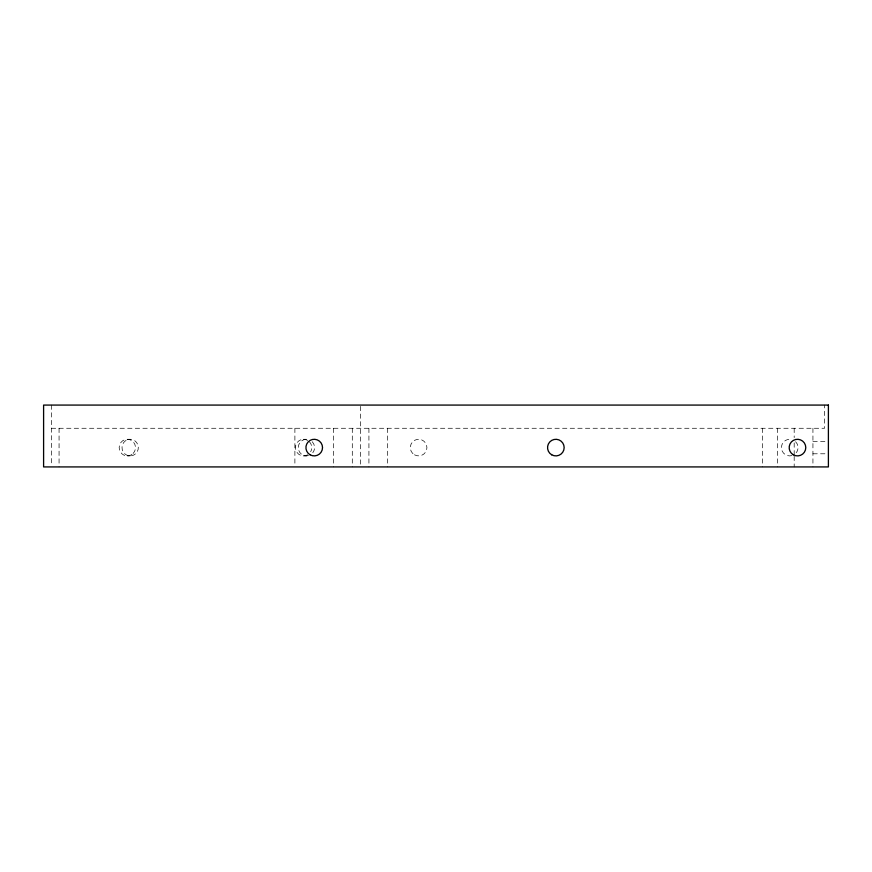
<?xml version="1.0" encoding="UTF-8"?>
<svg xmlns="http://www.w3.org/2000/svg" width="872" height="872" viewBox="0 0 872 872"><rect width="100%" height="100%" fill="white"/><g stroke="black" fill="none" stroke-linecap="round" stroke-linejoin="round"><path stroke-width="0.65" stroke-dasharray="4.36 3.27" d="M51.328 428.272L824.531 428.272L824.531 405.077M127.334 439.281L130.168 439.281A8.317 8.175 -90 0 1 137.242 451.751A8.317 8.175 -90 0 1 123.094 451.751A8.317 8.175 -90 0 1 130.168 439.281M303.609 439.281L306.432 439.281M812.933 441.417L827.114 441.417M812.933 453.789L827.114 453.789M127.334 455.914L130.168 455.914M303.609 455.914L306.432 455.914M812.933 428.272L812.933 466.923M794.185 428.272L794.185 437.602M794.185 442.932L794.185 454.933M794.185 456.263L794.185 466.923M777.562 428.272L777.562 466.923M762.673 428.272L762.673 466.923M387.68 428.272L387.68 466.923M368.921 428.272L368.921 466.923M360.616 406.363L360.616 466.923M352.299 428.272L352.299 466.923M333.551 428.272L333.551 466.923M294.889 428.272L294.889 465.594M59.067 428.272L59.067 466.923M51.328 405.077L51.328 465.583M307.696 454.792A8.317 8.175 -90 0 1 295.445 447.598A8.317 8.175 -90 0 1 307.696 440.404M309.386 441.723A8.317 8.175 -90 0 1 310.683 451.751M308.546 455.631A8.317 8.175 -90 0 1 298.268 447.598A8.317 8.175 -90 0 1 308.546 439.564M312.209 441.723A8.317 8.175 -90 0 1 312.209 453.473M795.613 441.723A8.317 8.317 0 0 1 795.613 453.473M791.896 455.631A8.317 8.317 0 0 1 781.497 448.688A8.317 8.317 0 0 1 789.738 439.281M133.111 453.473A8.317 8.175 -90 0 0 129.448 439.564A8.317 8.175 -90 0 0 119.442 449.745A8.317 8.175 -90 0 0 133.111 453.473M414.451 454.792A8.317 8.317 0 0 0 426.92 447.598A8.317 8.317 0 0 0 414.451 440.404A8.317 8.317 0 0 0 414.451 454.792"/><path stroke-width="1.31" d="M828.4 405.077L43.6 405.077L43.6 466.923L828.4 466.923L828.4 405.077M793.313 454.792A8.317 8.317 0 0 0 805.783 447.598A8.317 8.317 0 0 0 793.313 440.404A8.317 8.317 0 0 0 793.313 454.792M551.693 454.792A8.317 8.317 0 0 0 564.162 447.598A8.317 8.317 0 0 0 551.693 440.404A8.317 8.317 0 0 0 551.693 454.792M310.061 454.792A8.317 8.317 0 0 0 322.531 447.598A8.317 8.317 0 0 0 310.061 440.404A8.317 8.317 0 0 0 310.061 454.792"/></g></svg>
